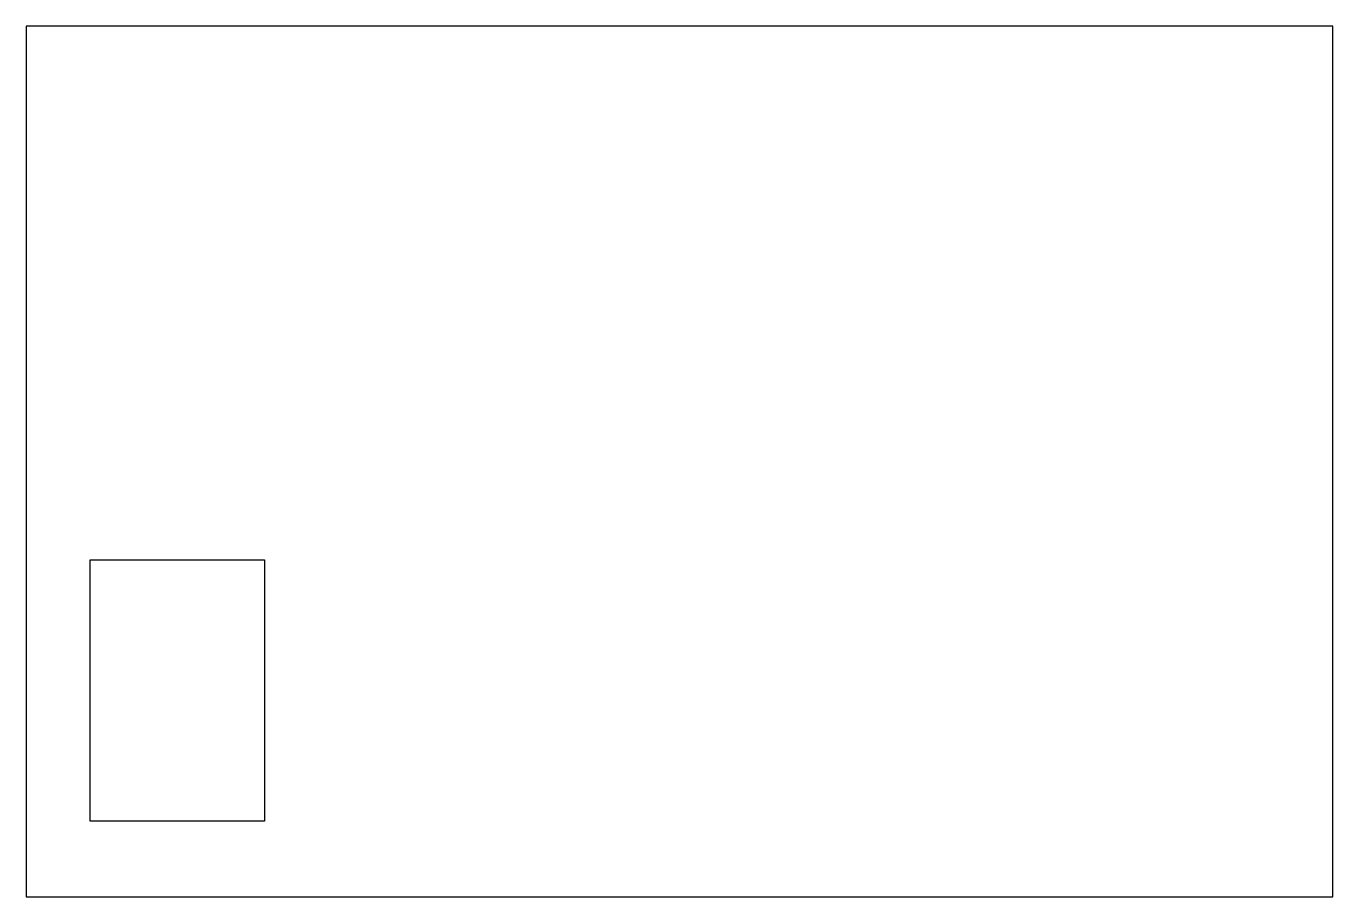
# Model space of a CAD drawing. Header units: millimetres. Extents: x -210 to -120, y -180 to -120.
import ezdxf

# ---------------------------------------------------------------- set-up
doc = ezdxf.new("R2010")
doc.units = ezdxf.units.MM
doc.layers.get('0').update_dxf_attribs({"linetype": 'CONTINUOUS'})

msp = doc.modelspace()

# ---------------------------------------------------------------- linework, layer by layer
for points in [[(-120, -120), (-210, -120), (-210, -180), (-120, -180)], [(-193.582, -156.776), (-193.582, -174.776), (-205.582, -174.776), (-205.582, -156.776)]]:
    msp.add_lwpolyline(points, close=True)

doc.saveas('drawing.dxf')
